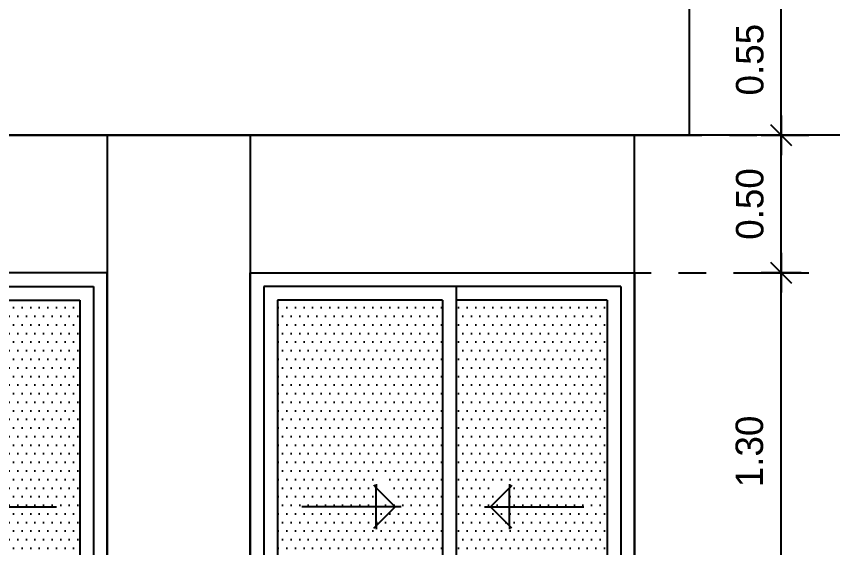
# Model space of a CAD drawing. Extents: x 185 to 567, y -69 to 170.
# Drawn here: x 490.309 to 493.281, y -38.136 to -36.203 of the extents above; entities that cross this region are included whole.
import ezdxf

# ---------------------------------------------------------------- set-up
doc = ezdxf.new("R2010")
doc.units = 0
doc.header["$LTSCALE"] = 0.25
doc.header["$MEASUREMENT"] = 0
doc.header["$PDMODE"] = 35
doc.header["$PDSIZE"] = -1
doc.linetypes.add('DOT2', pattern=[0.125, 0, -0.125])
doc.layers.get('0').update_dxf_attribs({"linetype": 'CONTINUOUS'})
doc.layers.get('Defpoints').update_dxf_attribs({"linetype": 'CONTINUOUS'})
for name, color, linetype in [('A-ELV 5', 51, 'CONTINUOUS'), ('A-ELV 6', 71, 'CONTINUOUS'), ('A-groves', 8, 'CONTINUOUS'), ('A-IDM', 221, 'CONTINUOUS'), ('A-WIN', 3, 'CONTINUOUS'), ('A-WIN HAT', 125, 'CONTINUOUS')]:
    doc.layers.add(name, color=color, linetype=linetype)
doc.styles.add('XARAB', font='xarab.shx')
doc.dimstyles.new('DIM50', dxfattribs={"dimtxt": 0.1, "dimasz": 0.06, "dimexe": 0.1, "dimexo": 0, "dimgap": 0.05, "dimtad": 1, "dimzin": 3, "dimdsep": 46, "dimtxsty": 'XARAB', "dimblk": 'DTICK', "dimcen": 0.09, "dimclrd": 256, "dimclre": 5, "dimclrt": 3, "dimadec": 0, "dimazin": 3, "dimtfac": 1, "dimtix": 1, "dimtmove": 2, "dimatfit": 0, "dimldrblk": 'DTICK', "dimfxl": 0.15, "dimtolj": 1, "dimtzin": 3, "dimlwd": -3, "dimlwe": -3, "dimarcsym": 0})

# ---------------------------------------------------------------- blocks, each defined once
blk = doc.blocks.new('A$C5D9A0A75')
at = {"color": 8}
for p, q in [((-0.2424, -0.5809), (-0.251, -0.5723)), ((-0.2424, -0.5687), (-0.2424, -0.5809)), ((0.2424, -0.5687), (0.2424, -0.5809)), ((0.2424, -0.5809), (0.251, -0.5723)), ((-0.1517, -0.65), (-0.1733, -0.65)), ((0.1517, -0.65), (0.1733, -0.65)), ((-0.251, -0.7277), (-0.2424, -0.7191)), ((-0.2424, -0.7191), (-0.2424, -0.7313)), ((0.2424, -0.7191), (0.2424, -0.7313)), ((0.251, -0.7277), (0.2424, -0.7191))]:
    blk.add_line(p, q, dxfattribs=at)
for p, q in [((-0.1733, -0.65), (-0.5132, -0.65)), ((0.1733, -0.65), (0.5132, -0.65))]:
    blk.add_line(p, q)
at = {"elevation": 0}
for points in [[(-0.2424, -0.5809), (-0.1733, -0.65), (-0.2424, -0.7191), (-0.2424, -0.5809)], [(0.2424, -0.5809), (0.1733, -0.65), (0.2424, -0.7191), (0.2424, -0.5809)]]:
    blk.add_lwpolyline(points, dxfattribs=at)
blk = doc.blocks.new('A$C1E3E3395')
at = {"layer": 'A-WIN HAT'}
h = blk.add_hatch(dxfattribs=at)
h.set_pattern_fill('DOTS', color=256, scale=0.5, style=0)
h.set_pattern_definition([(7e-15, (0.3, 0.55), (0.015625, 0.03125), [0, -0.03125])])
h.paths.add_polyline_path([(1.5, 2.4), (0.9, 2.4), (0.9, 1.2), (1.5, 1.2)])
h.paths.add_polyline_path([(1.1424, 1.7702), (1.1424, 1.6321), (1.0733, 1.7011)], flags=16)
h.paths.add_polyline_path([(0.85, 2.4), (0.3, 2.4), (0.3, 1.2), (0.85, 1.2)])
h.paths.add_polyline_path([(0.6576, 1.7702), (0.7267, 1.7011), (0.6576, 1.6321)], flags=16)
h.paths.add_polyline_path([(1.5, 1.1), (0.9, 1.1), (0.9, 0.55), (1.5, 0.55)])
h.paths.add_polyline_path([(0.85, 1.1), (0.3, 1.1), (0.3, 0.55), (0.85, 0.55)])
h = blk.add_hatch(dxfattribs=at)
h.set_pattern_fill('DOTS', color=256, scale=0.5, style=0)
h.set_pattern_definition([(180, (3.42, 0.55), (-0.015625, 0.03125), [0, -0.03125])])
h.paths.add_polyline_path([(2.22, 2.4), (2.82, 2.4), (2.82, 1.2), (2.22, 1.2)])
h.paths.add_polyline_path([(2.5776, 1.7702), (2.5776, 1.6321), (2.6467, 1.7011)], flags=16)
h.paths.add_polyline_path([(2.87, 2.4), (3.42, 2.4), (3.42, 1.2), (2.87, 1.2)])
h.paths.add_polyline_path([(3.0624, 1.7702), (2.9933, 1.7011), (3.0624, 1.6321)], flags=16)
h.paths.add_polyline_path([(2.22, 1.1), (2.82, 1.1), (2.82, 0.55), (2.22, 0.55)])
h.paths.add_polyline_path([(2.87, 1.1), (3.42, 1.1), (3.42, 0.55), (2.87, 0.55)])
for p, q in [((0, 0, 0), (0, 0.55, 0)), ((3.72, 0, 0), (0, 0, 0))]:
    blk.add_line(p, q)
at = {"elevation": 0}
for points in [[(0.2, 1.2), (0.2, 2.9999), (1.6, 2.9999), (1.6, 1.2)], [(3.52, 1.2), (3.52, 2.9999), (2.12, 2.9999), (2.12, 1.2)]]:
    blk.add_lwpolyline(points, dxfattribs=at)
at = {"layer": 'A-WIN'}
for p, q in [((0.2, 2.5, 0), (0.2, 1.2, 0)), ((1.6, 2.5, 0), (0.2, 2.5, 0)), ((0.2, 1.2, 0), (0.2, 2.5, 0)), ((1.6, 2.5, 0), (1.6, 1.2, 0)), ((1.6, 1.2, 0), (1.6, 2.5, 0)), ((2.12, 2.5, 0), (2.12, 1.2, 0)), ((2.12, 1.2, 0), (2.12, 2.5, 0)), ((2.12, 2.5, 0), (3.52, 2.5, 0)), ((0.25, 2.45, 0), (0.25, 1.2, 0)), ((0.25, 2.45, 0), (1.55, 2.45, 0)), ((0.85, 2.45, 0), (0.85, 1.2, 0)), ((1.55, 2.45, 0), (1.55, 1.2, 0)), ((2.17, 2.45, 0), (2.17, 1.2, 0)), ((3.47, 2.45, 0), (2.17, 2.45, 0)), ((0.3, 2.4, 0), (0.3, 1.2, 0)), ((0.3, 2.4, 0), (0.85, 2.4, 0)), ((0.9, 2.4, 0), (0.9, 1.2, 0)), ((0.9, 2.4, 0), (1.5, 2.4, 0)), ((1.5, 2.4, 0), (1.5, 1.2, 0)), ((2.22, 2.4, 0), (2.22, 1.2, 0)), ((2.82, 2.4, 0), (2.22, 2.4, 0))]:
    blk.add_line(p, q, dxfattribs=at)
for p in [(0.898, 2.299, 0), (2.818, 2.299, 0)]:
    blk.add_blockref('A$C5D9A0A75', p, dxfattribs=at)
blk = doc.blocks.new('DTICK')
for p, q in [((0, 1.207), (0, -1.207)), ((-1.207, 0), (1.207, 0))]:
    blk.add_line(p, q)
at = {"color": 3}
blk.add_line((-0.629, -0.629), (0.629, 0.629), dxfattribs=at)
blk = doc.blocks.new('*D1623')
at = {"layer": 'A-IDM', "color": 5, "linetype": 'DOT2', "lineweight": -3, "transparency": 16777216}
for p, q in [((492.5197, -37.1356), (493.1934, -37.1356)), ((492.7047, -38.4356), (493.1934, -38.4356))]:
    blk.add_line(p, q, dxfattribs=at)
at = {"layer": 'A-IDM', "lineweight": -3, "transparency": 16777216}
blk.add_line((493.0934, -38.3756), (493.0934, -37.1956), dxfattribs=at)
at = {"layer": 'Defpoints', "color": 0, "transparency": 16777216}
for p in [(492.5197, -37.1356, 0), (493.0934, -37.1356), (492.7047, -38.4356, 0)]:
    blk.add_point(p, dxfattribs=at)
at = {"layer": 'A-IDM', "lineweight": -3, "transparency": 16777216, "xscale": 0.06, "yscale": 0.06, "zscale": 0.06}
for p, rotation in [((493.0934, -37.1356), 90), ((493.0934, -38.4356), 270)]:
    blk.add_blockref('DTICK', p, dxfattribs=dict(at, rotation=rotation))
at = {"layer": 'A-IDM', "color": 3, "transparency": 16777216, "insert": (492.978, -37.7856), "char_height": 0.1, "attachment_point": 5, "rotation": 90, "style": 'XARAB'}
blk.add_mtext('\\A1;1.30', dxfattribs=at)
blk = doc.blocks.new('*D1624')
at = {"layer": 'A-IDM', "color": 5, "linetype": 'DOT2', "lineweight": -3, "transparency": 16777216}
for p, q in [((492.7047, -36.0856), (493.1934, -36.0856)), ((492.7047, -36.6356), (493.1934, -36.6356))]:
    blk.add_line(p, q, dxfattribs=at)
at = {"layer": 'A-IDM', "lineweight": -3, "transparency": 16777216}
blk.add_line((493.0934, -36.5756), (493.0934, -36.1456), dxfattribs=at)
at = {"layer": 'Defpoints', "color": 0, "transparency": 16777216}
for p in [(492.7047, -36.0856, 0), (493.0934, -36.0856), (492.7047, -36.6356, 0)]:
    blk.add_point(p, dxfattribs=at)
at = {"layer": 'A-IDM', "lineweight": -3, "transparency": 16777216, "xscale": 0.06, "yscale": 0.06, "zscale": 0.06}
for p, rotation in [((493.0934, -36.0856), 90), ((493.0934, -36.6356), 270)]:
    blk.add_blockref('DTICK', p, dxfattribs=dict(at, rotation=rotation))
at = {"layer": 'A-IDM', "color": 3, "transparency": 16777216, "insert": (492.9794, -36.3606), "char_height": 0.1, "attachment_point": 5, "rotation": 90, "style": 'XARAB'}
blk.add_mtext('\\A1;0.55', dxfattribs=at)
blk = doc.blocks.new('*D1658')
at = {"layer": 'A-IDM', "color": 5, "linetype": 'DOT2', "lineweight": -3, "transparency": 16777216}
for p, q in [((492.7047, -36.6356), (493.1934, -36.6356)), ((492.5197, -37.1356), (493.1934, -37.1356))]:
    blk.add_line(p, q, dxfattribs=at)
at = {"layer": 'A-IDM', "lineweight": -3, "transparency": 16777216}
blk.add_line((493.0934, -37.0756), (493.0934, -36.6956), dxfattribs=at)
at = {"layer": 'Defpoints', "color": 0, "transparency": 16777216}
for p in [(492.7047, -36.6356, 0), (493.0934, -36.6356), (492.5197, -37.1356, 0)]:
    blk.add_point(p, dxfattribs=at)
at = {"layer": 'A-IDM', "lineweight": -3, "transparency": 16777216, "xscale": 0.06, "yscale": 0.06, "zscale": 0.06}
for p, rotation in [((493.0934, -36.6356), 90), ((493.0934, -37.1356), 270)]:
    blk.add_blockref('DTICK', p, dxfattribs=dict(at, rotation=rotation))
at = {"layer": 'A-IDM', "color": 3, "transparency": 16777216, "insert": (492.9794, -36.8856), "char_height": 0.1, "attachment_point": 5, "rotation": 90, "style": 'XARAB'}
blk.add_mtext('\\A1;0.50', dxfattribs=at)

msp = doc.modelspace()

# ---------------------------------------------------------------- linework, layer by layer
at = {"layer": 'A-groves'}
msp.add_line((508.9198, -36.6357, 0), (481.5198, -36.6357, 0), dxfattribs=at)

# ---------------------------------------------------------------- block references
at = {"layer": 'A-ELV 5', "xscale": -1}
msp.add_blockref('A$C1E3E3395', (492.7598, -39.6356, 0), dxfattribs=at)
at = {"layer": 'A-ELV 6', "xscale": -1}
msp.add_blockref('A$C1E3E3395', (492.7598, -36.6356, 0), dxfattribs=at)

# ---------------------------------------------------------------- dimensions: what is measured, and where the dimension line sits
at = {"layer": 'A-IDM'}
for base, p1, p2, picture, middle in [((493.0934, -36.0856, 0), (492.7047, -36.6356, 0), (492.7047, -36.0856, 0), '*D1624', (492.9794, -36.3606, 0)), ((493.0934, -36.6356, 0), (492.5197, -37.1356, 0), (492.7047, -36.6356, 0), '*D1658', (492.9794, -36.8856, 0)), ((493.0934, -37.1356, 0), (492.7047, -38.4356, 0), (492.5197, -37.1356, 0), '*D1623', (492.978, -37.7856, 0))]:
    dim = msp.add_linear_dim(base=base, p1=p1, p2=p2, angle=90, dimstyle='DIM50', override={"dimfxl": 0.15}, dxfattribs=at)
    dim.commit()
    dim.dimension.update_dxf_attribs({"geometry": picture, "text_midpoint": middle})

doc.saveas('drawing.dxf')
